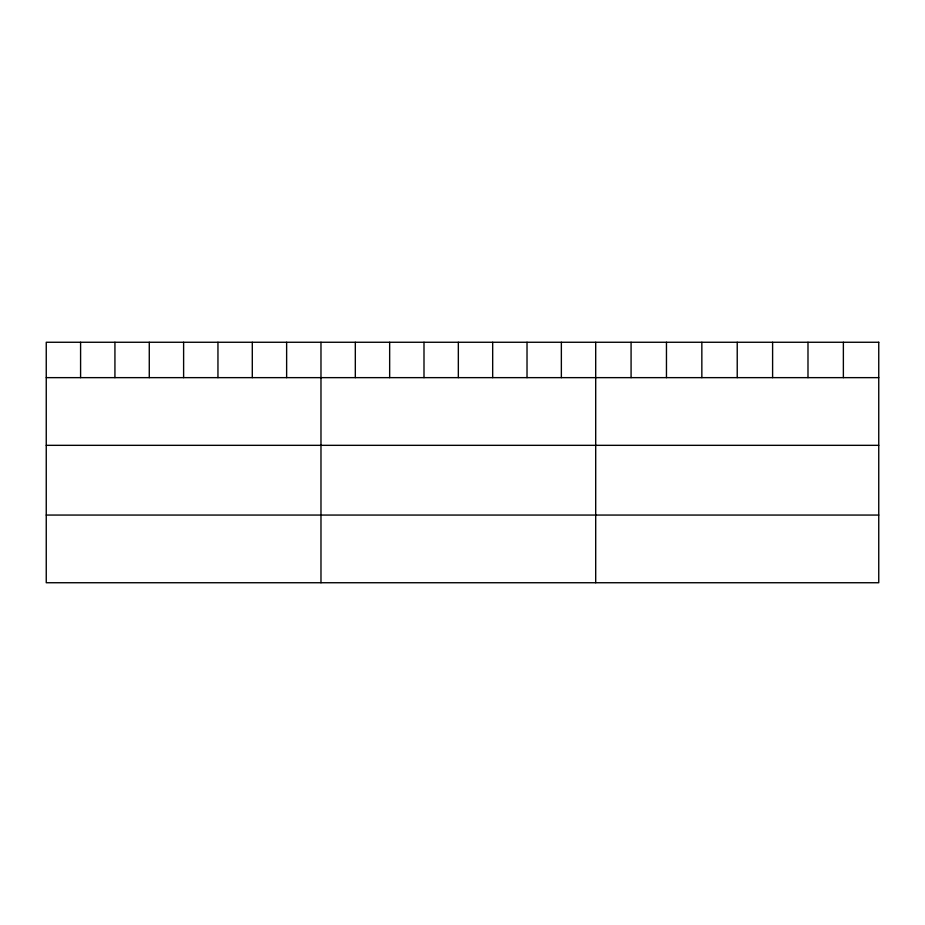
<?xml version="1.0" encoding="UTF-8"?>
<svg xmlns="http://www.w3.org/2000/svg" width="925" height="925" viewBox="0 0 925 925"><rect width="100%" height="100%" fill="white"/><g stroke="black" fill="none" stroke-linecap="round" stroke-linejoin="round"><path stroke-width="1.39" d="M46.25 377.643L878.75 377.643M46.25 445.33L878.75 445.33M46.25 515.063L878.75 515.063M843.369 342.262L843.369 377.643M807.987 342.262L807.987 377.643M772.606 342.262L772.606 377.643M737.225 342.262L737.225 377.643M701.844 342.262L701.844 377.643M666.462 342.262L666.462 377.643M631.081 342.262L631.081 377.643M595.7 342.262L595.7 582.738M561.359 342.262L561.359 377.643M527.019 342.262L527.019 377.643M492.678 342.262L492.678 377.643M458.337 342.262L458.337 377.643M423.997 342.262L423.997 377.643M389.656 342.262L389.656 377.643M355.316 342.262L355.316 377.643M320.975 342.262L320.975 582.738M286.634 342.262L286.634 377.643M252.294 342.262L252.294 377.643M217.953 342.262L217.953 377.643M183.613 342.262L183.613 377.643M149.272 342.262L149.272 377.643M114.931 342.262L114.931 377.643M80.591 342.262L80.591 377.643M878.75 342.262L46.25 342.262L46.25 582.738L878.75 582.738L878.75 342.262"/></g></svg>
